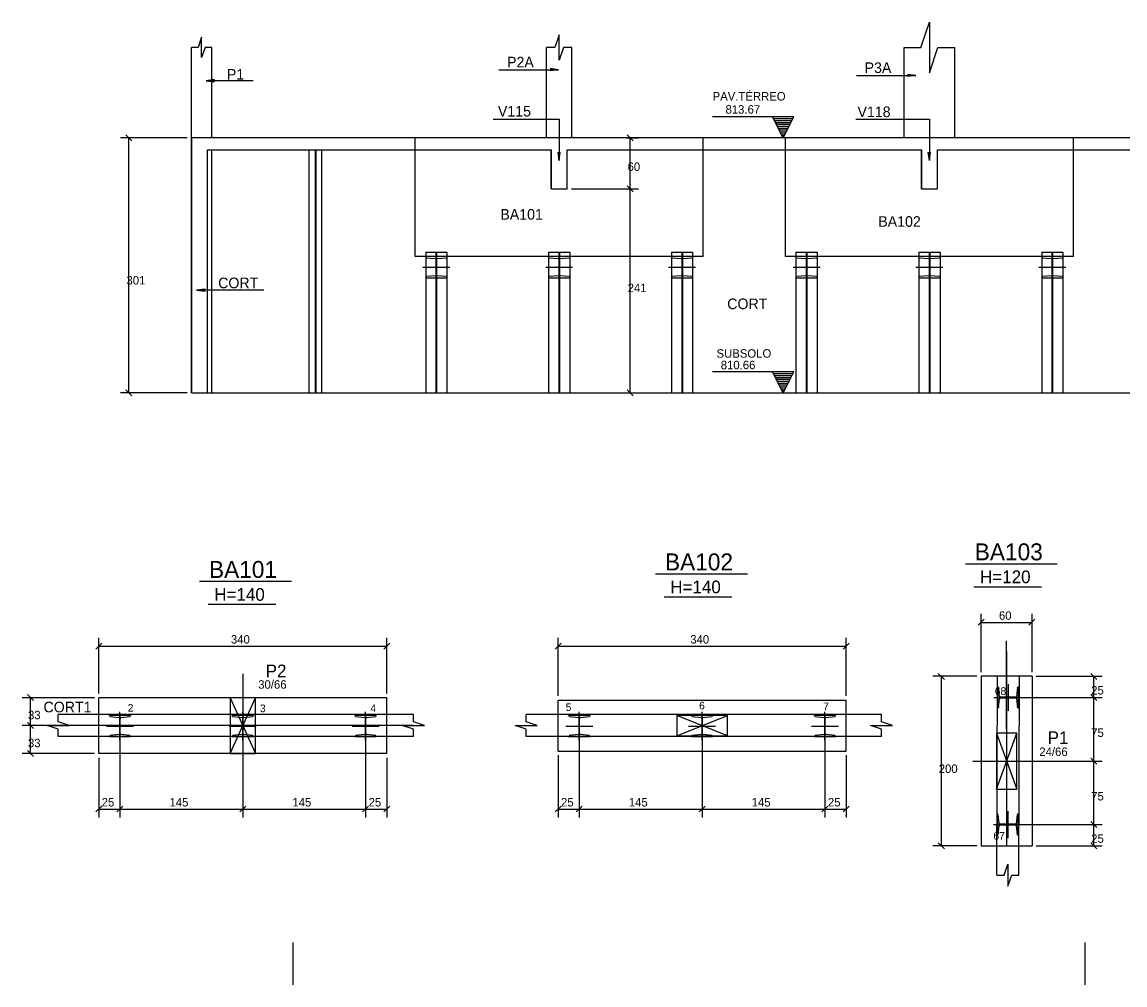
# Model space of a CAD drawing. Header units: metres. Extents: x -5 to 7065, y -6 to 4166.
# Drawn here: x 1313 to 2615, y 666 to 1802 of the extents above; entities that cross this region are included whole.
import ezdxf

# ---------------------------------------------------------------- set-up
doc = ezdxf.new("R2010")
doc.units = ezdxf.units.M

msp = doc.modelspace()

# ---------------------------------------------------------------- linework, layer by layer
at = {"layer": '1', "color": 1}
for p, q in [((1777, 1525.5), (1777, 1651.5)), ((2117, 1525.5), (2117, 1651.5)), ((2214, 1525.5), (2214, 1651.5)), ((2554, 1525.5), (2554, 1651.5)), ((2117, 1525.5), (1777, 1525.5)), ((2554, 1525.5), (2214, 1525.5)), ((2445.1, 1030.1), (2445.1, 830.1)), ((2505.1, 1030.1), (2445.1, 1030.1)), ((2463.7, 795.3), (2464.4, 1030.1)), ((2489.7, 795.3), (2490.4, 1030.1)), ((2505.1, 1030.1), (2505.1, 830.1)), ((1743.6, 1004.9), (1403.6, 1004.9)), ((1403.6, 938.9), (1403.6, 1004.9)), ((1743.6, 938.9), (1743.6, 1004.9)), ((1945.7, 1001.9), (2285.7, 1001.9)), ((1945.7, 941.9), (1945.7, 1001.9)), ((2285.7, 941.9), (2285.7, 1001.9)), ((1743.6, 938.9), (1403.6, 938.9)), ((1945.7, 941.9), (2285.7, 941.9)), ((2445.1, 830.1), (2505.1, 830.1))]:
    msp.add_line(p, q, dxfattribs=at)
at = {"layer": '2', "color": 2}
for p, q in [((1442.6, 1662), (1435.5, 1669)), ((2034.3, 1662), (2027.3, 1669)), ((2034.3, 1602), (2027.3, 1609)), ((2034.3, 1602), (2027.3, 1609)), ((1442.6, 1361), (1435.5, 1368)), ((2034.3, 1361), (2027.3, 1368)), ((2441.5, 1090.3), (2448.6, 1097.4)), ((2501.5, 1090.3), (2508.6, 1097.4)), ((1400, 1062.2), (1407.1, 1069.3)), ((1740, 1062.2), (1747.1, 1069.3)), ((1942.2, 1062.2), (1949.2, 1069.3)), ((2282.2, 1062.2), (2289.2, 1069.3)), ((2394.5, 1033.6), (2401.6, 1026.5)), ((2581.4, 1026.5), (2574.4, 1033.6)), ((1326.6, 1001.4), (1319.5, 1008.5)), ((2581.4, 1001.5), (2574.4, 1008.6)), ((2581.4, 1001.5), (2574.4, 1008.6)), ((1326.6, 968.4), (1319.5, 975.5)), ((1326.6, 968.4), (1319.5, 975.5)), ((1326.6, 935.4), (1319.5, 942.5)), ((2581.4, 926.5), (2574.4, 933.6)), ((2581.4, 926.5), (2574.4, 933.6)), ((1400, 870), (1407.1, 877)), ((1425, 870), (1432.1, 877)), ((1425, 870), (1432.1, 877)), ((1570, 870), (1577.1, 877)), ((1715, 870), (1722.1, 877)), ((1715, 870), (1722.1, 877)), ((1740, 870), (1747.1, 877)), ((1942.2, 870), (1949.2, 877)), ((1967.2, 870), (1974.2, 877)), ((1967.2, 870), (1974.2, 877)), ((2112.2, 870), (2119.2, 877)), ((2112.2, 870), (2119.2, 877)), ((2257.2, 870), (2264.2, 877)), ((2257.2, 870), (2264.2, 877)), ((2282.2, 870), (2289.2, 877)), ((2581.4, 851.6), (2574.4, 858.6)), ((2581.4, 851.6), (2574.4, 858.6)), ((2394.5, 833.6), (2401.6, 826.6)), ((2581.4, 826.6), (2574.4, 833.6))]:
    msp.add_line(p, q, dxfattribs=at)
at = {"layer": '3', "color": 3}
for p, q in [((1513, 1665.5), (1513, 1772.2)), ((1537, 1665.5), (1537, 1772.2)), ((1932, 1665.5), (1932, 1772.2)), ((1962, 1665.5), (1962, 1772.2)), ((2354, 1665.5), (2354, 1772.2)), ((2414, 1665.5), (2414, 1772.2)), ((2223.8, 1690.5), (2127.8, 1690.5)), ((2211.3, 1665.5), (2198.8, 1690.5)), ((2199.9, 1688.3), (2222.7, 1688.3)), ((2201, 1686), (2221.6, 1686)), ((2202.1, 1683.8), (2220.5, 1683.8)), ((2203.3, 1681.6), (2219.3, 1681.6)), ((2204.4, 1679.4), (2218.2, 1679.4)), ((2211.3, 1665.5), (2223.8, 1690.5)), ((2205.5, 1677.1), (2217.1, 1677.1)), ((2206.6, 1674.9), (2216, 1674.9)), ((2207.7, 1672.7), (2214.9, 1672.7)), ((2208.8, 1670.4), (2213.8, 1670.4)), ((2210, 1668.2), (2212.7, 1668.2)), ((1537, 1364.5), (1537, 1651.5)), ((2223.8, 1389.5), (2127.8, 1389.5)), ((2211.3, 1364.5), (2198.8, 1389.5)), ((2199.9, 1387.3), (2222.7, 1387.3)), ((2201, 1385), (2221.6, 1385)), ((2202.1, 1382.8), (2220.5, 1382.8)), ((2203.3, 1380.6), (2219.3, 1380.6)), ((2211.3, 1364.5), (2223.8, 1389.5)), ((2204.4, 1378.4), (2218.2, 1378.4)), ((2205.5, 1376.1), (2217.1, 1376.1)), ((2206.6, 1373.9), (2216, 1373.9)), ((2207.7, 1371.7), (2214.9, 1371.7)), ((2208.8, 1369.4), (2213.8, 1369.4)), ((2210, 1367.2), (2212.7, 1367.2)), ((2436.4, 1135.8), (2516.3, 1135.8)), ((2070.8, 1124), (2150.7, 1124)), ((1532.6, 1115.1), (1612.5, 1115.1)), ((1774.9, 984.9), (1355.6, 984.9)), ((2327.5, 984.9), (1908.2, 984.9)), ((1774.9, 958.9), (1355.6, 958.9)), ((2327.5, 958.9), (1908.2, 958.9)), ((1632.8, 715.9), (1632.8, 665.9)), ((2567.3, 715.9), (2567.3, 665.9))]:
    msp.add_line(p, q, dxfattribs=at)
at = {"layer": '4', "color": 4}
for p, q in [((2426.4, 1162.9), (2534.8, 1162.9)), ((2060.8, 1151.1), (2169.2, 1151.1)), ((1522.6, 1142.2), (1631, 1142.2))]:
    msp.add_line(p, q, dxfattribs=at)
at = {"layer": '6', "color": 6}
for p, q in [((1513, 1364.5), (1513, 1665.5)), ((1532, 1651.5), (1937.5, 1651.5)), ((1532, 1364.5), (1532, 1651.5)), ((1937.5, 1605.5), (1937.5, 1651.5)), ((1956.5, 1651.5), (2374.5, 1651.5)), ((1956.5, 1605.5), (1956.5, 1651.5)), ((2374.5, 1605.5), (2374.5, 1651.5)), ((2393.5, 1651.5), (2811.5, 1651.5)), ((2393.5, 1605.5), (2393.5, 1651.5)), ((1937.5, 1605.5), (1956.5, 1605.5)), ((2374.5, 1605.5), (2393.5, 1605.5)), ((1789.5, 1525.5), (1789.5, 1524.7)), ((1814.5, 1525.5), (1789.5, 1525.5)), ((1790, 1524.1), (1801.2, 1523.1)), ((1802, 1496.2), (1802, 1529.8)), ((1802.9, 1523.1), (1814, 1524.1)), ((1814.5, 1524.7), (1814.5, 1525.5)), ((1934.5, 1525.5), (1934.5, 1524.7)), ((1959.5, 1525.5), (1934.5, 1525.5)), ((1935, 1524.1), (1946.2, 1523.1)), ((1947, 1496.2), (1947, 1529.9)), ((1947.9, 1523.1), (1959, 1524.1)), ((1959.5, 1524.7), (1959.5, 1525.5)), ((2079.5, 1525.5), (2079.5, 1524.7)), ((2104.5, 1525.5), (2079.5, 1525.5)), ((2080, 1524.1), (2091.2, 1523.1)), ((2092, 1496.2), (2092, 1529.9)), ((2092.9, 1523.1), (2104, 1524.1)), ((2104.5, 1524.7), (2104.5, 1525.5)), ((2226.5, 1525.5), (2226.5, 1524.7)), ((2251.5, 1525.5), (2226.5, 1525.5)), ((2227, 1524.1), (2238.2, 1523.1)), ((2239, 1496.2), (2239, 1529.8)), ((2239.9, 1523.1), (2251, 1524.1)), ((2251.5, 1524.7), (2251.5, 1525.5)), ((2371.5, 1525.5), (2371.5, 1524.8)), ((2396.5, 1525.5), (2371.5, 1525.5)), ((2372, 1524.1), (2383.2, 1523.1)), ((2384, 1496.2), (2384, 1529.9)), ((2384.9, 1523.1), (2396, 1524.1)), ((2396.5, 1524.8), (2396.5, 1525.5)), ((2516.5, 1525.5), (2516.5, 1524.8)), ((2541.5, 1525.5), (2516.5, 1525.5)), ((2517, 1524.1), (2528.2, 1523.1)), ((2529, 1496.2), (2529, 1529.9)), ((2529.9, 1523.1), (2541, 1524.1)), ((2541.5, 1524.8), (2541.5, 1525.5)), ((1786.1, 1513), (1817.9, 1513)), ((1801.6, 1522.5), (1801.6, 1503.5)), ((1802.4, 1503.5), (1802.4, 1522.5)), ((1931.1, 1513), (1962.9, 1513)), ((1946.6, 1522.5), (1946.6, 1503.5)), ((1947.4, 1503.5), (1947.4, 1522.5)), ((2076.1, 1513), (2107.9, 1513)), ((2091.6, 1522.5), (2091.6, 1503.5)), ((2092.4, 1503.5), (2092.4, 1522.5)), ((2223.1, 1513), (2254.9, 1513)), ((2238.6, 1522.5), (2238.6, 1503.5)), ((2239.4, 1503.5), (2239.4, 1522.5)), ((2368.1, 1513), (2399.9, 1513)), ((2383.6, 1522.5), (2383.6, 1503.5)), ((2384.4, 1503.5), (2384.4, 1522.5)), ((2513.1, 1513), (2544.9, 1513)), ((2528.6, 1522.5), (2528.6, 1503.5)), ((2529.4, 1503.5), (2529.4, 1522.5)), ((1789.5, 1501.3), (1789.5, 1500.5)), ((1789.5, 1500.5), (1814.5, 1500.5)), ((1801.2, 1502.9), (1790, 1501.9)), ((1814, 1501.9), (1802.9, 1502.9)), ((1814.5, 1500.5), (1814.5, 1501.3)), ((1934.5, 1501.3), (1934.5, 1500.5)), ((1934.5, 1500.5), (1959.5, 1500.5)), ((1946.2, 1502.9), (1935, 1501.9)), ((1959, 1501.9), (1947.9, 1502.9)), ((1959.5, 1500.5), (1959.5, 1501.3)), ((2079.5, 1501.3), (2079.5, 1500.5)), ((2079.5, 1500.5), (2104.5, 1500.5)), ((2091.2, 1502.9), (2080, 1501.9)), ((2104, 1501.9), (2092.9, 1502.9)), ((2104.5, 1500.5), (2104.5, 1501.3)), ((2226.5, 1501.3), (2226.5, 1500.5)), ((2226.5, 1500.5), (2251.5, 1500.5)), ((2238.2, 1502.9), (2227, 1501.9)), ((2251, 1501.9), (2239.9, 1502.9)), ((2251.5, 1500.5), (2251.5, 1501.3)), ((2371.5, 1501.3), (2371.5, 1500.5)), ((2371.5, 1500.5), (2396.5, 1500.5)), ((2383.2, 1502.9), (2372, 1501.9)), ((2396, 1501.9), (2384.9, 1502.9)), ((2396.5, 1500.5), (2396.5, 1501.3)), ((2516.5, 1501.3), (2516.5, 1500.5)), ((2516.5, 1500.5), (2541.5, 1500.5)), ((2528.2, 1502.9), (2517, 1501.9)), ((2541, 1501.9), (2529.9, 1502.9)), ((2541.5, 1500.5), (2541.5, 1501.3)), ((1513, 1364.5), (3819, 1364.5)), ((1513, 1364.5), (1532, 1364.5)), ((2464.3, 1017.6), (2464.3, 992.6)), ((2465.1, 1017.6), (2464.3, 1017.6)), ((2466.7, 1005.9), (2465.7, 1017.1)), ((2476.8, 1021), (2476.8, 989.2)), ((2487.9, 1017.1), (2486.9, 1005.9)), ((2489.3, 1017.6), (2488.6, 1017.6)), ((2489.3, 992.6), (2489.3, 1017.6)), ((2460, 1005.1), (2493.7, 1005.1)), ((2465.7, 993.1), (2466.7, 1004.2)), ((2486.3, 1005.5), (2467.3, 1005.5)), ((2467.3, 1004.7), (2486.3, 1004.7)), ((2486.9, 1004.2), (2487.9, 993.1)), ((2464.3, 992.6), (2465.1, 992.6)), ((2488.6, 992.6), (2489.3, 992.6)), ((1416.1, 983.9), (1416.1, 983.2)), ((1441.1, 983.9), (1416.1, 983.9)), ((1416.6, 982.6), (1427.7, 981.5)), ((1428.2, 980.9), (1428.2, 962)), ((1428.6, 954.6), (1428.6, 988.3)), ((1429, 962), (1429, 980.9)), ((1429.5, 981.5), (1440.6, 982.6)), ((1441.1, 983.2), (1441.1, 983.9)), ((1561.1, 983.9), (1561.1, 983.2)), ((1586.1, 983.9), (1561.1, 983.9)), ((1561.6, 982.6), (1572.7, 981.5)), ((1573.2, 980.9), (1573.2, 962)), ((1573.6, 954.6), (1573.6, 988.3)), ((1574, 962), (1574, 980.9)), ((1574.5, 981.5), (1585.6, 982.6)), ((1586.1, 983.2), (1586.1, 983.9)), ((1706.1, 983.9), (1706.1, 983.2)), ((1731.1, 983.9), (1706.1, 983.9)), ((1706.6, 982.6), (1717.7, 981.5)), ((1718.2, 980.9), (1718.2, 962)), ((1718.6, 954.6), (1718.6, 988.3)), ((1719, 962), (1719, 980.9)), ((1719.5, 981.5), (1730.6, 982.6)), ((1731.1, 983.2), (1731.1, 983.9)), ((1958.2, 983.9), (1958.2, 983.2)), ((1983.2, 983.9), (1958.2, 983.9)), ((1958.7, 982.6), (1969.8, 981.5)), ((1970.3, 980.9), (1970.3, 962)), ((1970.7, 954.6), (1970.7, 988.3)), ((1971.1, 962), (1971.1, 980.9)), ((1971.6, 981.5), (1982.7, 982.6)), ((1983.2, 983.2), (1983.2, 983.9)), ((2103.2, 983.9), (2103.2, 983.2)), ((2128.2, 983.9), (2103.2, 983.9)), ((2103.7, 982.6), (2114.8, 981.5)), ((2115.3, 980.9), (2115.3, 962)), ((2115.7, 954.6), (2115.7, 988.3)), ((2116.1, 962), (2116.1, 980.9)), ((2116.6, 981.5), (2127.7, 982.6)), ((2128.2, 983.2), (2128.2, 983.9)), ((2248.2, 983.9), (2248.2, 983.2)), ((2273.2, 983.9), (2248.2, 983.9)), ((2248.7, 982.6), (2259.8, 981.5)), ((2260.3, 980.9), (2260.3, 962)), ((2260.7, 954.6), (2260.7, 988.3)), ((2261.1, 962), (2261.1, 980.9)), ((2261.6, 981.5), (2272.7, 982.6)), ((2273.2, 983.2), (2273.2, 983.9)), ((1412.7, 971.4), (1444.5, 971.4)), ((1557.7, 971.4), (1589.5, 971.4)), ((1702.7, 971.4), (1734.5, 971.4)), ((1954.8, 971.4), (1986.6, 971.4)), ((2099.8, 971.4), (2131.6, 971.4)), ((2244.8, 971.4), (2276.6, 971.4)), ((1416.1, 959.7), (1416.1, 958.9)), ((1416.1, 958.9), (1441.1, 958.9)), ((1427.7, 961.4), (1416.6, 960.3)), ((1440.6, 960.3), (1429.5, 961.4)), ((1441.1, 958.9), (1441.1, 959.7)), ((1561.1, 959.7), (1561.1, 958.9)), ((1561.1, 958.9), (1586.1, 958.9)), ((1572.7, 961.4), (1561.6, 960.3)), ((1585.6, 960.3), (1574.5, 961.4)), ((1586.1, 958.9), (1586.1, 959.7)), ((1706.1, 959.7), (1706.1, 958.9)), ((1706.1, 958.9), (1731.1, 958.9)), ((1717.7, 961.4), (1706.6, 960.3)), ((1730.6, 960.3), (1719.5, 961.4)), ((1731.1, 958.9), (1731.1, 959.7)), ((1958.2, 959.7), (1958.2, 958.9)), ((1958.2, 958.9), (1983.2, 958.9)), ((1969.8, 961.4), (1958.7, 960.3)), ((1982.7, 960.3), (1971.6, 961.4)), ((1983.2, 958.9), (1983.2, 959.7)), ((2103.2, 959.7), (2103.2, 958.9)), ((2103.2, 958.9), (2128.2, 958.9)), ((2114.8, 961.4), (2103.7, 960.3)), ((2127.7, 960.3), (2116.6, 961.4)), ((2128.2, 958.9), (2128.2, 959.7)), ((2248.2, 959.7), (2248.2, 958.9)), ((2248.2, 958.9), (2273.2, 958.9)), ((2259.8, 961.4), (2248.7, 960.3)), ((2272.7, 960.3), (2261.6, 961.4)), ((2273.2, 958.9), (2273.2, 959.7)), ((2463.9, 867.6), (2463.9, 842.6)), ((2464.7, 867.6), (2463.9, 867.6)), ((2466.3, 856), (2465.3, 867.1)), ((2476.4, 871), (2476.4, 839.2)), ((2487.5, 867.1), (2486.5, 856)), ((2488.9, 867.6), (2488.1, 867.6)), ((2488.9, 842.6), (2488.9, 867.6)), ((2459.5, 855.1), (2493.2, 855.1)), ((2465.3, 843.1), (2466.3, 854.2)), ((2485.9, 855.5), (2466.9, 855.5)), ((2466.9, 854.7), (2485.9, 854.7)), ((2486.5, 854.2), (2487.5, 843.1)), ((2463.9, 842.6), (2464.7, 842.6)), ((2488.1, 842.6), (2488.9, 842.6))]:
    msp.add_line(p, q, dxfattribs=at)
for points in [[(3801.6, 1680.5), (3248.5, 1680.5), (3248.5, 1665.5), (1513, 1665.5)], [(1789.5, 1524.7), (1789.5, 1525), (1789.7, 1525.3), (1790, 1525.4)], [(1814, 1525.4), (1814.3, 1525.3), (1814.5, 1525), (1814.5, 1524.7)], [(1934.5, 1524.7), (1934.5, 1525), (1934.7, 1525.3), (1935, 1525.4)], [(1959, 1525.4), (1959.3, 1525.3), (1959.5, 1525), (1959.5, 1524.7)], [(2079.5, 1524.7), (2079.5, 1525), (2079.7, 1525.3), (2080, 1525.4)], [(2104, 1525.4), (2104.3, 1525.3), (2104.5, 1525), (2104.5, 1524.7)], [(2226.5, 1524.7), (2226.5, 1525), (2226.7, 1525.3), (2227, 1525.4)], [(2251, 1525.4), (2251.3, 1525.3), (2251.5, 1525), (2251.5, 1524.7)], [(2371.5, 1524.8), (2371.5, 1525), (2371.7, 1525.3), (2372, 1525.4)], [(2396, 1525.4), (2396.3, 1525.3), (2396.5, 1525), (2396.5, 1524.8)], [(2516.5, 1524.8), (2516.5, 1525.1), (2516.7, 1525.3), (2517, 1525.4)], [(2541, 1525.4), (2541.3, 1525.3), (2541.5, 1525.1), (2541.5, 1524.8)], [(1801.6, 1522.5), (1801.6, 1522.5), (1801.6, 1522.5), (1801.6, 1522.5), (1801.6, 1522.2), (1801.4, 1521.9), (1801.2, 1521.9)], [(1802.9, 1521.9), (1802.6, 1521.9), (1802.4, 1522.2), (1802.4, 1522.5)], [(1946.6, 1522.5), (1946.6, 1522.5), (1946.6, 1522.5), (1946.6, 1522.5), (1946.6, 1522.2), (1946.4, 1521.9), (1946.2, 1521.9)], [(1947.9, 1521.9), (1947.6, 1521.9), (1947.4, 1522.2), (1947.4, 1522.5)], [(2091.6, 1522.5), (2091.6, 1522.5), (2091.6, 1522.5), (2091.6, 1522.5), (2091.6, 1522.2), (2091.4, 1521.9), (2091.2, 1521.9)], [(2092.9, 1521.9), (2092.6, 1521.9), (2092.4, 1522.2), (2092.4, 1522.5)], [(2238.6, 1522.5), (2238.6, 1522.5), (2238.6, 1522.5), (2238.6, 1522.5), (2238.6, 1522.2), (2238.4, 1521.9), (2238.2, 1521.9)], [(2239.9, 1521.9), (2239.6, 1521.9), (2239.4, 1522.2), (2239.4, 1522.5)], [(2383.6, 1522.5), (2383.6, 1522.5), (2383.6, 1522.5), (2383.6, 1522.5), (2383.6, 1522.2), (2383.4, 1521.9), (2383.2, 1521.9)], [(2384.9, 1521.9), (2384.6, 1521.9), (2384.4, 1522.2), (2384.4, 1522.5)], [(2528.6, 1522.5), (2528.6, 1522.5), (2528.6, 1522.5), (2528.6, 1522.5), (2528.6, 1522.2), (2528.4, 1521.9), (2528.2, 1521.9)], [(2529.9, 1521.9), (2529.6, 1521.9), (2529.4, 1522.2), (2529.4, 1522.5)], [(1790, 1500.6), (1789.7, 1500.7), (1789.5, 1501), (1789.5, 1501.3)], [(1801.2, 1504.1), (1801.4, 1504.1), (1801.6, 1503.8), (1801.6, 1503.5)], [(1802.4, 1503.5), (1802.4, 1503.8), (1802.6, 1504.1), (1802.9, 1504.1)], [(1814.5, 1501.3), (1814.5, 1501), (1814.3, 1500.7), (1814, 1500.6)], [(1935, 1500.6), (1934.7, 1500.7), (1934.5, 1501), (1934.5, 1501.3)], [(1946.2, 1504.1), (1946.4, 1504.1), (1946.6, 1503.8), (1946.6, 1503.5)], [(1947.4, 1503.5), (1947.4, 1503.8), (1947.6, 1504.1), (1947.9, 1504.1)], [(1959.5, 1501.3), (1959.5, 1501), (1959.3, 1500.7), (1959, 1500.6)], [(2080, 1500.6), (2079.7, 1500.7), (2079.5, 1501), (2079.5, 1501.3)], [(2091.2, 1504.1), (2091.4, 1504.1), (2091.6, 1503.8), (2091.6, 1503.5)], [(2092.4, 1503.5), (2092.4, 1503.8), (2092.6, 1504.1), (2092.9, 1504.1)], [(2104.5, 1501.3), (2104.5, 1501), (2104.3, 1500.7), (2104, 1500.6)], [(2227, 1500.6), (2226.7, 1500.7), (2226.5, 1501), (2226.5, 1501.3)], [(2238.2, 1504.1), (2238.4, 1504.1), (2238.6, 1503.8), (2238.6, 1503.5)], [(2239.4, 1503.5), (2239.4, 1503.8), (2239.6, 1504.1), (2239.9, 1504.1)], [(2251.5, 1501.3), (2251.5, 1501), (2251.3, 1500.7), (2251, 1500.6)], [(2372, 1500.7), (2371.7, 1500.7), (2371.5, 1501), (2371.5, 1501.3)], [(2383.2, 1504.2), (2383.4, 1504.1), (2383.6, 1503.8), (2383.6, 1503.5)], [(2384.4, 1503.5), (2384.4, 1503.8), (2384.6, 1504.1), (2384.9, 1504.2)], [(2396.5, 1501.3), (2396.5, 1501), (2396.3, 1500.7), (2396, 1500.7)], [(2517, 1500.7), (2516.7, 1500.7), (2516.5, 1501), (2516.5, 1501.3)], [(2528.2, 1504.2), (2528.4, 1504.1), (2528.6, 1503.8), (2528.6, 1503.5)], [(2529.4, 1503.5), (2529.4, 1503.8), (2529.6, 1504.1), (2529.9, 1504.2)], [(2541.5, 1501.3), (2541.5, 1501), (2541.3, 1500.7), (2541, 1500.7)], [(2465.7, 1016.8), (2465.6, 1016.5), (2465.4, 1016.3), (2465.1, 1016.3)], [(2488.6, 1016.3), (2488.3, 1016.3), (2488, 1016.5), (2487.9, 1016.8)], [(2466.7, 1006.2), (2466.8, 1006.5), (2467, 1006.7), (2467.3, 1006.7)], [(2467.3, 1003.4), (2467, 1003.4), (2466.8, 1003.6), (2466.7, 1003.9)], [(2486.3, 1006.7), (2486.3, 1006.7), (2486.3, 1006.7), (2486.3, 1006.7), (2486.6, 1006.7), (2486.8, 1006.5), (2486.9, 1006.2)], [(2486.9, 1003.9), (2486.8, 1003.6), (2486.6, 1003.4), (2486.3, 1003.4)], [(2465.1, 993.8), (2465.4, 993.8), (2465.6, 993.6), (2465.7, 993.3)], [(2487.9, 993.3), (2488, 993.6), (2488.3, 993.8), (2488.6, 993.8)], [(1416.1, 983.2), (1416.1, 983.5), (1416.3, 983.7), (1416.6, 983.8)], [(1428.2, 980.9), (1428.2, 980.9), (1428.2, 980.9), (1428.2, 980.9), (1428.2, 980.6), (1428, 980.4), (1427.7, 980.3)], [(1429.5, 980.3), (1429.2, 980.4), (1429, 980.6), (1429, 980.9)], [(1440.6, 983.8), (1440.9, 983.7), (1441.1, 983.5), (1441.1, 983.2)], [(1561.1, 983.2), (1561.1, 983.5), (1561.3, 983.7), (1561.6, 983.8)], [(1573.2, 980.9), (1573.2, 980.9), (1573.2, 980.9), (1573.2, 980.9), (1573.2, 980.6), (1573, 980.4), (1572.7, 980.3)], [(1574.5, 980.3), (1574.2, 980.4), (1574, 980.6), (1574, 980.9)], [(1585.6, 983.8), (1585.9, 983.7), (1586.1, 983.5), (1586.1, 983.2)], [(1706.1, 983.2), (1706.1, 983.5), (1706.3, 983.7), (1706.6, 983.8)], [(1718.2, 980.9), (1718.2, 980.9), (1718.2, 980.9), (1718.2, 980.9), (1718.2, 980.6), (1718, 980.4), (1717.7, 980.3)], [(1719.5, 980.3), (1719.2, 980.4), (1719, 980.6), (1719, 980.9)], [(1730.6, 983.8), (1730.9, 983.7), (1731.1, 983.5), (1731.1, 983.2)], [(1958.2, 983.2), (1958.2, 983.5), (1958.4, 983.7), (1958.7, 983.8)], [(1970.3, 980.9), (1970.3, 980.9), (1970.3, 980.9), (1970.3, 980.9), (1970.3, 980.6), (1970.1, 980.4), (1969.8, 980.3)], [(1971.6, 980.3), (1971.3, 980.4), (1971.1, 980.6), (1971.1, 980.9)], [(1982.7, 983.8), (1983, 983.7), (1983.2, 983.5), (1983.2, 983.2)], [(2103.2, 983.2), (2103.2, 983.5), (2103.4, 983.7), (2103.7, 983.8)], [(2115.3, 980.9), (2115.3, 980.9), (2115.3, 980.9), (2115.3, 980.9), (2115.3, 980.6), (2115.1, 980.4), (2114.8, 980.3)], [(2116.6, 980.3), (2116.3, 980.4), (2116.1, 980.6), (2116.1, 980.9)], [(2127.7, 983.8), (2128, 983.7), (2128.2, 983.5), (2128.2, 983.2)], [(2248.2, 983.2), (2248.2, 983.5), (2248.4, 983.7), (2248.7, 983.8)], [(2260.3, 980.9), (2260.3, 980.9), (2260.3, 980.9), (2260.3, 980.9), (2260.3, 980.6), (2260.1, 980.4), (2259.8, 980.3)], [(2261.6, 980.3), (2261.3, 980.4), (2261.1, 980.6), (2261.1, 980.9)], [(2272.7, 983.8), (2273, 983.7), (2273.2, 983.5), (2273.2, 983.2)], [(1416.6, 959.1), (1416.3, 959.1), (1416.1, 959.4), (1416.1, 959.7)], [(1427.7, 962.6), (1428, 962.5), (1428.2, 962.3), (1428.2, 962)], [(1429, 962), (1429, 962.3), (1429.2, 962.5), (1429.5, 962.6)], [(1441.1, 959.7), (1441.1, 959.4), (1440.9, 959.1), (1440.6, 959.1)], [(1561.6, 959.1), (1561.3, 959.2), (1561.1, 959.4), (1561.1, 959.7)], [(1572.7, 962.6), (1573, 962.5), (1573.2, 962.3), (1573.2, 962)], [(1574, 962), (1574, 962.3), (1574.2, 962.5), (1574.5, 962.6)], [(1586.1, 959.7), (1586.1, 959.4), (1585.9, 959.2), (1585.6, 959.1)], [(1706.6, 959.1), (1706.3, 959.2), (1706.1, 959.4), (1706.1, 959.7)], [(1717.7, 962.6), (1718, 962.5), (1718.2, 962.3), (1718.2, 962)], [(1719, 962), (1719, 962.3), (1719.2, 962.5), (1719.5, 962.6)], [(1731.1, 959.7), (1731.1, 959.4), (1730.9, 959.2), (1730.6, 959.1)], [(1958.7, 959.1), (1958.4, 959.1), (1958.2, 959.4), (1958.2, 959.7)], [(1969.8, 962.6), (1970.1, 962.5), (1970.3, 962.3), (1970.3, 962)], [(1971.1, 962), (1971.1, 962.3), (1971.3, 962.5), (1971.6, 962.6)], [(1983.2, 959.7), (1983.2, 959.4), (1983, 959.1), (1982.7, 959.1)], [(2103.7, 959.1), (2103.4, 959.2), (2103.2, 959.4), (2103.2, 959.7)], [(2114.8, 962.6), (2115.1, 962.5), (2115.3, 962.3), (2115.3, 962)], [(2116.1, 962), (2116.1, 962.3), (2116.3, 962.5), (2116.6, 962.6)], [(2128.2, 959.7), (2128.2, 959.4), (2128, 959.2), (2127.7, 959.1)], [(2248.7, 959.1), (2248.4, 959.2), (2248.2, 959.4), (2248.2, 959.7)], [(2259.8, 962.6), (2260.1, 962.5), (2260.3, 962.3), (2260.3, 962)], [(2261.1, 962), (2261.1, 962.3), (2261.3, 962.5), (2261.6, 962.6)], [(2273.2, 959.7), (2273.2, 959.4), (2273, 959.2), (2272.7, 959.1)], [(2465.3, 866.8), (2465.2, 866.5), (2464.9, 866.3), (2464.7, 866.3)], [(2488.1, 866.3), (2487.8, 866.3), (2487.6, 866.5), (2487.5, 866.8)], [(2466.3, 856.2), (2466.4, 856.5), (2466.6, 856.7), (2466.9, 856.7)], [(2466.9, 853.4), (2466.6, 853.4), (2466.4, 853.6), (2466.3, 853.9)], [(2485.9, 856.7), (2485.9, 856.7), (2485.9, 856.7), (2485.9, 856.7), (2486.2, 856.7), (2486.4, 856.5), (2486.5, 856.2)], [(2486.5, 853.9), (2486.4, 853.6), (2486.2, 853.4), (2485.9, 853.4)], [(2464.7, 843.8), (2464.9, 843.8), (2465.2, 843.6), (2465.3, 843.4)], [(2487.5, 843.4), (2487.6, 843.6), (2487.8, 843.8), (2488.1, 843.8)]]:
    msp.add_lwpolyline(points, dxfattribs=at)
at = {"layer": '7', "color": 7}
for points in [[(1558.6, 938.9), (1588.6, 938.9), (1588.6, 1004.9), (1558.6, 1004.9), (1558.6, 938.9)], [(2085.7, 959.9), (2145.7, 959.9), (2145.7, 983.9), (2085.7, 983.9), (2085.7, 959.9)], [(2463.1, 897.1), (2487.1, 897.1), (2487.1, 963.1), (2463.1, 963.1), (2463.1, 897.1)]]:
    msp.add_lwpolyline(points, dxfattribs=at)
at = {"layer": '8', "color": 8}
msp.add_lwpolyline([(3248.5, 1665.5), (1513, 1665.5), (1513, 1364.5), (1532, 1364.5), (1532, 1651.5), (1937.5, 1651.5), (1937.5, 1605.5), (1956.5, 1605.5), (1956.5, 1651.5), (2374.5, 1651.5), (2374.5, 1605.5), (2393.5, 1605.5), (2393.5, 1651.5), (2811.5, 1651.5)], dxfattribs=at)
at = {"layer": '9', "color": 9}
for p, q in [((1508, 1665.5), (1429.1, 1665.5)), ((1439.1, 1364.5), (1439.1, 1665.5)), ((1777, 1651.5), (1777, 1665.5)), ((2026.5, 1665.5), (2040.8, 1665.5)), ((2030.8, 1605.5), (2030.8, 1665.5)), ((2117, 1651.5), (2117, 1665.5)), ((2214, 1651.5), (2214, 1665.5)), ((2554, 1651.5), (2554, 1665.5)), ((1651.9, 1364.5), (1651.9, 1651.5)), ((1659, 1651.5), (1659, 1364.5)), ((1659.8, 1651.5), (1659.8, 1364.5)), ((1666.9, 1364.5), (1666.9, 1651.5)), ((1961.5, 1605.5), (2040.8, 1605.5)), ((2030.8, 1364.5), (2030.8, 1605.5)), ((1789.5, 1530.5), (1814.5, 1530.5)), ((1789.5, 1530.5), (1789.5, 1364.5)), ((1801.6, 1530.5), (1801.6, 1364.5)), ((1802.4, 1530.5), (1802.4, 1364.5)), ((1814.5, 1530.5), (1814.5, 1364.5)), ((1934.5, 1530.5), (1959.5, 1530.5)), ((1934.5, 1530.5), (1934.5, 1364.5)), ((1946.6, 1530.5), (1946.6, 1364.5)), ((1947.4, 1530.5), (1947.4, 1364.5)), ((1959.5, 1530.5), (1959.5, 1364.5)), ((2079.5, 1530.5), (2104.5, 1530.5)), ((2079.5, 1530.5), (2079.5, 1364.5)), ((2091.6, 1530.5), (2091.6, 1364.5)), ((2092.4, 1530.5), (2092.4, 1364.5)), ((2104.5, 1530.5), (2104.5, 1364.5)), ((2226.5, 1530.5), (2251.5, 1530.5)), ((2226.5, 1530.5), (2226.5, 1364.5)), ((2238.6, 1530.5), (2238.6, 1364.5)), ((2239.4, 1530.5), (2239.4, 1364.5)), ((2251.5, 1530.5), (2251.5, 1364.5)), ((2371.5, 1530.5), (2396.5, 1530.5)), ((2371.5, 1530.5), (2371.5, 1364.5)), ((2383.6, 1530.5), (2383.6, 1364.5)), ((2384.4, 1530.5), (2384.4, 1364.5)), ((2396.5, 1530.5), (2396.5, 1364.5)), ((2516.5, 1530.5), (2541.5, 1530.5)), ((2516.5, 1530.5), (2516.5, 1364.5)), ((2528.6, 1530.5), (2528.6, 1364.5)), ((2529.4, 1530.5), (2529.4, 1364.5)), ((2541.5, 1530.5), (2541.5, 1364.5)), ((1508, 1364.5), (1429.1, 1364.5)), ((2004.5, 1364.5), (2040.8, 1364.5)), ((2445.1, 1035.1), (2445.1, 1103.8)), ((2445.1, 1093.8), (2505.1, 1093.8)), ((2505.1, 1035.1), (2505.1, 1103.8)), ((1403.6, 1009.9), (1403.6, 1075.7)), ((1743.6, 1009.9), (1743.6, 1075.7)), ((1945.7, 1006.9), (1945.7, 1075.7)), ((2285.7, 1006.9), (2285.7, 1075.7)), ((2475.1, 968.1), (2475.1, 1072)), ((1403.6, 1065.7), (1743.6, 1065.7)), ((1945.7, 1065.7), (2285.7, 1065.7)), ((2475.1, 1059.5), (2475.1, 830.1)), ((1573.6, 1033.1), (1573.6, 863.5)), ((2440.1, 1030.1), (2388, 1030.1)), ((2398, 1030.1), (2398, 830.1)), ((2510.1, 1030.1), (2587.9, 1030.1)), ((2577.9, 1005.1), (2577.9, 1030.1)), ((1398.6, 1004.9), (1313.1, 1004.9)), ((1323.1, 971.9), (1323.1, 1004.9)), ((1558.6, 938.9), (1588.6, 1004.9)), ((1558.6, 1004.9), (1588.6, 938.9)), ((2465, 1005.1), (2587.9, 1005.1)), ((2577.9, 930.1), (2577.9, 1005.1)), ((1428.6, 983.3), (1428.6, 863.5)), ((1718.6, 983.3), (1718.6, 863.5)), ((1970.7, 983.3), (1970.7, 863.5)), ((2085.7, 959.9), (2145.7, 983.9)), ((2145.7, 959.9), (2085.7, 983.9)), ((2115.7, 983.3), (2115.7, 863.5)), ((2260.7, 983.3), (2260.7, 863.5)), ((1774.9, 971.9), (1313.1, 971.9)), ((1774.9, 971.9), (1313.1, 971.9)), ((1774.9, 971.9), (1313.1, 971.9)), ((1774.9, 971.9), (1313.1, 971.9)), ((1323.1, 938.9), (1323.1, 971.9)), ((2463.1, 897.1), (2487.1, 963.1)), ((2463.1, 963.1), (2487.1, 897.1)), ((1398.6, 938.9), (1313.1, 938.9)), ((1403.6, 933.9), (1403.6, 863.5)), ((1743.6, 933.9), (1743.6, 863.5)), ((1945.7, 936.9), (1945.7, 863.5)), ((2285.7, 936.9), (2285.7, 863.5)), ((2435.2, 930.1), (2587.9, 930.1)), ((2577.9, 855.1), (2577.9, 930.1)), ((1573.6, 899.4), (1573.6, 863.5)), ((1403.6, 873.5), (1428.6, 873.5)), ((1428.6, 873.5), (1573.6, 873.5)), ((1573.6, 873.5), (1718.6, 873.5)), ((1718.6, 873.5), (1743.6, 873.5)), ((1945.7, 873.5), (1970.7, 873.5)), ((1970.7, 873.5), (2115.7, 873.5)), ((2115.7, 873.5), (2260.7, 873.5)), ((2260.7, 873.5), (2285.7, 873.5)), ((2464.5, 855.1), (2587.9, 855.1)), ((2577.9, 830.1), (2577.9, 855.1)), ((2440.1, 830.1), (2388, 830.1)), ((2510.1, 830.1), (2587.9, 830.1))]:
    msp.add_line(p, q, dxfattribs=at)
for points in [[(2354, 1772.2), (2374, 1772.2), (2384, 1802.2), (2384, 1742.2), (2394, 1772.2), (2414, 1772.2)], [(1537, 1772.2), (1529, 1772.2), (1525, 1760.2), (1525, 1784.2), (1521, 1772.2), (1513, 1772.2)], [(1962, 1772.2), (1952, 1772.2), (1947, 1757.2), (1947, 1787.2), (1942, 1772.2), (1932, 1772.2)], [(1875.8, 1745.9), (1946.1, 1745.9), (1936.2, 1747.2), (1946.1, 1745.9), (1936.2, 1744.6)], [(1586, 1732.9), (1530.2, 1732.9), (1540.1, 1734.3), (1530.2, 1732.9), (1540.1, 1731.6)], [(2297.8, 1739.2), (2368.1, 1739.2), (2358.2, 1740.5), (2368.1, 1739.2), (2358.2, 1737.9)], [(1869.2, 1687.4), (1947, 1687.4), (1947, 1638.7), (1945.7, 1648.6), (1947, 1638.7), (1948.3, 1648.6)], [(2297.1, 1687.4), (2384, 1687.4), (2384, 1638.7), (2382.7, 1648.6), (2384, 1638.7), (2385.3, 1648.6)], [(1598.5, 1485.8), (1519.1, 1485.8), (1529, 1487.1), (1519.1, 1485.8), (1529, 1484.5)], [(1355.6, 958.9), (1355.6, 967.6), (1342.6, 971.9), (1368.6, 971.9), (1355.6, 976.3), (1355.6, 984.9)], [(1774.9, 958.9), (1774.9, 967.6), (1761.9, 971.9), (1787.9, 971.9), (1774.9, 976.3), (1774.9, 984.9)], [(1908.2, 958.9), (1908.2, 967.6), (1895.2, 971.9), (1921.2, 971.9), (1908.2, 976.3), (1908.2, 984.9)], [(2327.5, 958.9), (2327.5, 967.6), (2314.5, 971.9), (2340.5, 971.9), (2327.5, 976.3), (2327.5, 984.9)], [(2463.7, 795.3), (2472.4, 795.3), (2476.7, 808.3), (2476.7, 782.3), (2481.1, 795.3), (2489.7, 795.3)]]:
    msp.add_lwpolyline(points, dxfattribs=at)

# ---------------------------------------------------------------- texts
at = {"layer": '2', "color": 2}
for s, p in [('60', (2027.8, 1626.5)), ('301', (1436.3, 1492.5)), ('241', (2027.8, 1483.5)), ('60', (2466.1, 1096.8)), ('340', (1559.6, 1068.7)), ('340', (2101.7, 1068.7)), ('25', (2574.9, 1008.6)), ('33', (1320.1, 979.4)), ('75', (2574.9, 958.6)), ('33', (1320.1, 946.4)), ('200', (2395, 916.1)), ('25', (1407.1, 876.5)), ('145', (1487.1, 876.5)), ('145', (1632.1, 876.5)), ('25', (1722.1, 876.5)), ('25', (1949.2, 876.5)), ('145', (2029.2, 876.5)), ('145', (2174.2, 876.5)), ('25', (2264.2, 876.5)), ('75', (2574.9, 883.6)), ('25', (2574.9, 833.6))]:
    msp.add_text(s, height=10, dxfattribs=at).set_placement(p)
at = {"layer": '3', "color": 3}
for s, height, p in [('P2A', 12.5, (1885.5, 1748.7)), ('P1', 12.5, (1554.8, 1734.3)), ('P3A', 12.5, (2307.5, 1742.1)), ('PAV.TÉRREO', 10, (2128.1, 1709.6)), ('V115', 12.5, (1874.7, 1690.7)), ('813.67', 10, (2143.3, 1694.1)), ('V118', 12.5, (2299.1, 1690)), ('BA101', 12.5, (1877.6, 1569)), ('BA102', 12.5, (2323.6, 1560.6)), ('CORT', 12.5, (1544.5, 1488.1)), ('CORT', 12.5, (2145.4, 1463.4)), ('SUBSOLO', 10, (2132.7, 1406.1)), ('810.66', 10, (2137.7, 1392.5)), ('H=120', 15, (2443.7, 1140)), ('H=140', 15, (1539.9, 1119.2)), ('H=140', 15, (2078.1, 1128.1)), ('30/66', 10, (1591.8, 1015.5)), ('68', 9, (2461.2, 1008.2)), ('CORT1', 12.5, (1338.4, 987.6)), ('2', 9, (1437.8, 988.4)), ('3', 9, (1593.9, 987.8)), ('4', 9, (1724.2, 987.9)), ('5', 9, (1954.7, 989.2)), ('6', 9, (2112.2, 991)), ('7', 9, (2258.6, 990)), ('24/66', 10, (2513.7, 936.1)), ('67', 9, (2459.5, 837.2))]:
    msp.add_text(s, height=height, dxfattribs=at).set_placement(p)
at = {"layer": '4', "color": 4}
for s, height, p in [('BA103', 20, (2437.5, 1167)), ('BA102', 20, (2071.9, 1155.1)), ('BA101', 20, (1533.7, 1146.2)), ('P2', 15, (1600.6, 1028.9)), ('P1', 15, (2523.5, 950.1))]:
    msp.add_text(s, height=height, dxfattribs=at).set_placement(p)

doc.saveas('drawing.dxf')
